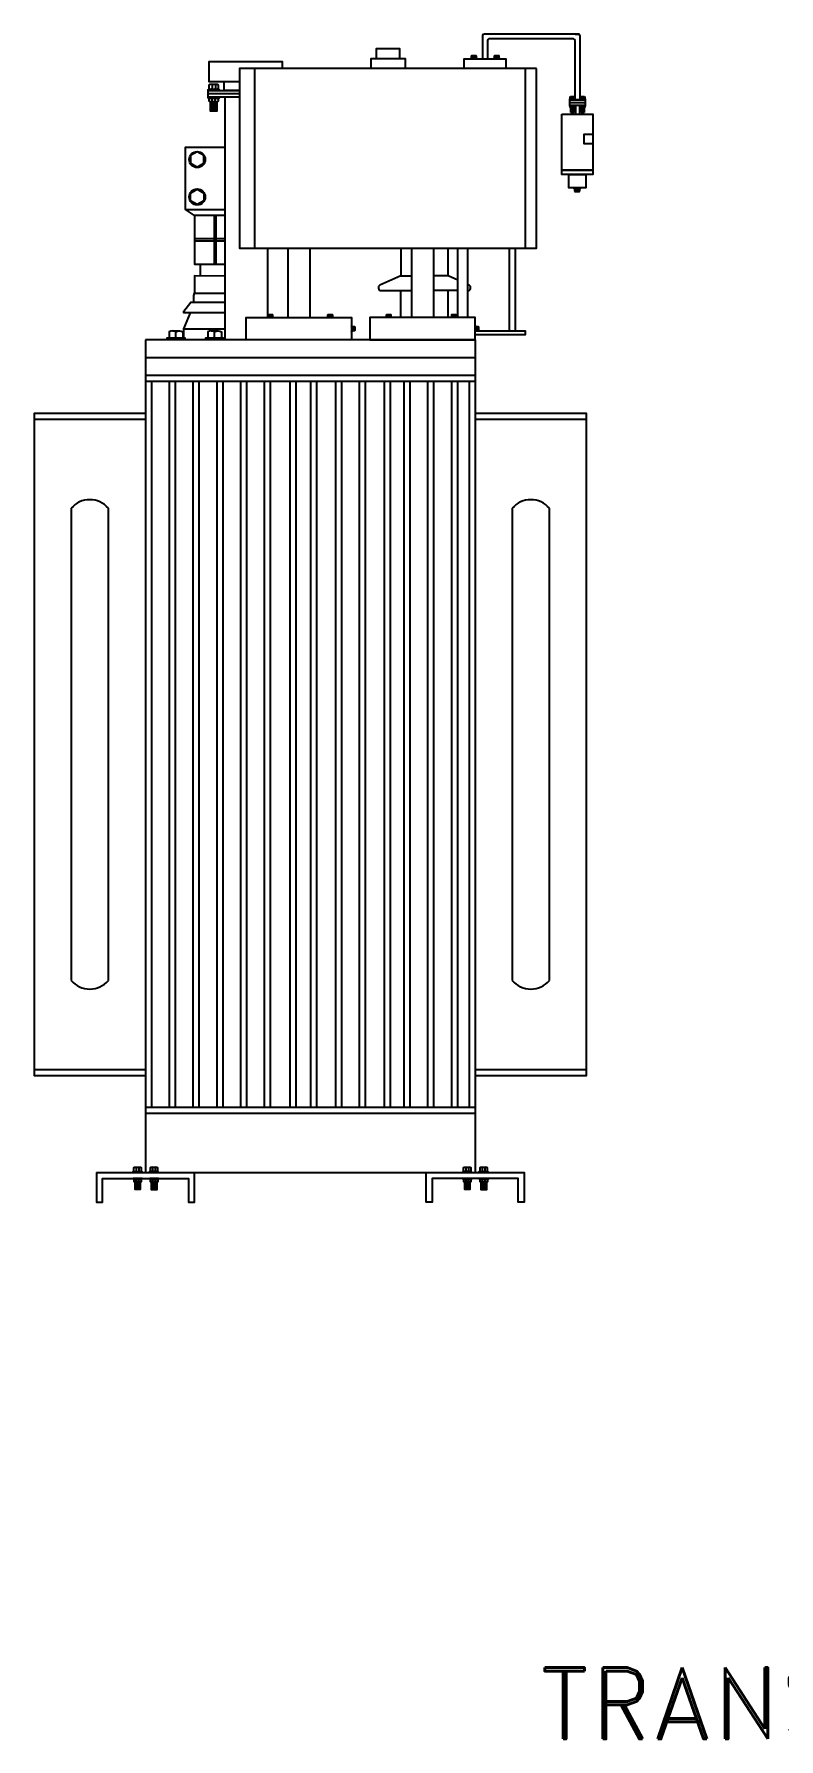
# Model space of a CAD drawing. Header units: millimetres. Extents: x 20927 to 53748, y 38421 to 54891.
# Drawn here: x 46231 to 47485, y 50584 to 53454 of the extents above; entities that cross this region are included whole.
import ezdxf
from ezdxf.enums import TextEntityAlignment as Align

# ---------------------------------------------------------------- set-up
doc = ezdxf.new("R2010")
doc.units = ezdxf.units.MM
doc.linetypes.add('DASHEDX2', pattern=[1.5, 1, -0.5])
doc.layers.add('Btrans.', color=2, linetype='Continuous')
doc.layers.add('HIGHT', color=8, linetype='Continuous')
doc.styles.add('tx1', font='romand.shx')

# ---------------------------------------------------------------- blocks, each defined once
blk = doc.blocks.new('A$C6F5A6055-flat-5')
at = {"layer": 'HIGHT'}
for p, q in [((0, 262.6), (0, 223.9)), ((161.5, 265.1), (2.5, 265.1)), ((155.8, 265.1), (161.5, 265.1)), ((164, 262.6), (164, 154.7)), ((8.1, 254.5), (8.1, 223.9)), ((153.3, 257), (10.6, 257)), ((155.8, 154.7), (155.8, 254.5)), ((147, 149.9), (172.7, 149.9)), ((147.1, 155.6), (155.5, 155.6)), ((155.5, 154.7), (147.1, 154.7)), ((147.1, 145.2), (155.5, 145.2)), ((155.5, 144.2), (147.1, 144.2)), ((147.2, 144.2), (155.1, 144.2)), ((155.5, 155.6), (147.5, 155.6)), ((147.6, 159.5), (148.1, 160)), ((147.6, 156.1), (147.6, 159.5)), ((148.1, 155.6), (147.6, 156.1)), ((147.6, 143.8), (148.1, 144.2)), ((147.6, 141.7), (147.6, 143.8)), ((148.1, 160), (149.9, 160)), ((148.1, 155.6), (154.6, 155.6)), ((154.6, 144.2), (148.1, 144.2)), ((149, 154.7), (153.7, 154.7)), ((153.7, 145.2), (149, 145.2)), ((149.5, 160), (149.9, 159.5)), ((149.9, 156.1), (149.5, 155.6)), ((149.9, 143.8), (149.5, 144.2)), ((149.9, 160), (152.7, 160)), ((150.4, 160), (149.9, 159.5)), ((149.9, 159.5), (149.9, 156.1)), ((149.9, 156.1), (150.4, 155.6)), ((149.9, 143.8), (150.4, 144.2)), ((149.9, 141.7), (149.9, 143.8)), ((152.2, 160), (152.7, 159.5)), ((152.7, 156.1), (152.2, 155.6)), ((152.7, 143.8), (152.2, 144.2)), ((152.7, 160), (154.6, 160)), ((153.2, 160), (152.7, 159.5)), ((152.7, 159.5), (152.7, 156.1)), ((152.7, 156.1), (153.2, 155.6)), ((152.7, 143.8), (153.2, 144.2)), ((152.7, 141.7), (152.7, 143.8)), ((154.6, 160), (155.1, 159.5)), ((155.1, 156.1), (154.6, 155.6)), ((154.6, 144.2), (155.1, 143.8)), ((155.1, 159.5), (155.1, 156.1)), ((155.1, 143.8), (155.1, 141.7)), ((164, 154.7), (155.8, 154.7)), ((156.3, 145.2), (156.3, 130.1)), ((163.5, 145.2), (163.5, 130.1)), ((164.3, 155.6), (172.7, 155.6)), ((172.7, 154.7), (164.3, 154.7)), ((164.3, 145.2), (172.7, 145.2)), ((172.7, 144.2), (164.3, 144.2)), ((164.4, 144.2), (172.3, 144.2)), ((172.7, 155.6), (164.7, 155.6)), ((164.8, 159.5), (165.3, 160)), ((164.8, 156.1), (164.8, 159.5)), ((165.3, 155.6), (164.8, 156.1)), ((164.8, 143.8), (165.3, 144.2)), ((164.8, 141.7), (164.8, 143.8)), ((165.3, 160), (167.1, 160)), ((165.3, 155.6), (171.8, 155.6)), ((171.8, 144.2), (165.3, 144.2)), ((166.2, 154.7), (170.9, 154.7)), ((170.9, 145.2), (166.2, 145.2)), ((166.7, 160), (167.1, 159.5)), ((167.1, 156.1), (166.7, 155.6)), ((167.1, 143.8), (166.7, 144.2)), ((167.6, 160), (167.1, 159.5)), ((167.1, 160), (169.9, 160)), ((167.1, 159.5), (167.1, 156.1)), ((167.1, 156.1), (167.6, 155.6)), ((167.1, 143.8), (167.6, 144.2)), ((167.1, 141.7), (167.1, 143.8)), ((169.4, 160), (169.9, 159.5)), ((169.9, 156.1), (169.4, 155.6)), ((169.9, 143.8), (169.4, 144.2)), ((170.4, 160), (169.9, 159.5)), ((169.9, 160), (171.8, 160)), ((169.9, 159.5), (169.9, 156.1)), ((169.9, 156.1), (170.4, 155.6)), ((169.9, 143.8), (170.4, 144.2)), ((169.9, 141.7), (169.9, 143.8)), ((171.8, 160), (172.3, 159.5)), ((172.3, 156.1), (171.8, 155.6)), ((171.8, 144.2), (172.3, 143.8)), ((172.3, 159.5), (172.3, 156.1)), ((172.3, 143.8), (172.3, 141.7)), ((148.1, 141.3), (147.6, 141.7)), ((149.9, 141.3), (148.1, 141.3)), ((148.6, 133.4), (148.6, 141.3)), ((154, 140.9), (148.6, 140.9)), ((154, 140.1), (148.6, 140.1)), ((154, 140.1), (148.6, 140.1)), ((154, 139.2), (148.6, 139.2)), ((154, 139.2), (148.6, 139.2)), ((154, 138.4), (148.6, 138.4)), ((154, 138.4), (148.6, 138.4)), ((154, 137.6), (148.6, 137.6)), ((154, 137.6), (148.6, 137.6)), ((154, 136.7), (148.6, 136.7)), ((154, 136.7), (148.6, 136.7)), ((154, 135.9), (148.6, 135.9)), ((154, 135.9), (148.6, 135.9)), ((154, 135.1), (148.6, 135.1)), ((154, 135.1), (148.6, 135.1)), ((154, 134.2), (148.6, 134.2)), ((154, 134.2), (148.6, 134.2)), ((154, 133.4), (148.6, 133.4)), ((149.5, 141.3), (149.9, 141.7)), ((150.4, 141.3), (149.9, 141.7)), ((152.7, 141.3), (149.9, 141.3)), ((152.2, 141.3), (152.7, 141.7)), ((153.2, 141.3), (152.7, 141.7)), ((154.6, 141.3), (152.7, 141.3)), ((154, 141.3), (154, 133.4)), ((155.1, 141.7), (154.6, 141.3)), ((165.3, 141.3), (164.8, 141.7)), ((167.1, 141.3), (165.3, 141.3)), ((165.8, 133.4), (165.8, 141.3)), ((171.2, 140.9), (165.8, 140.9)), ((171.2, 140.1), (165.8, 140.1)), ((171.2, 140.1), (165.8, 140.1)), ((171.2, 139.2), (165.8, 139.2)), ((171.2, 139.2), (165.8, 139.2)), ((171.2, 138.4), (165.8, 138.4)), ((171.2, 138.4), (165.8, 138.4)), ((171.2, 137.6), (165.8, 137.6)), ((171.2, 137.6), (165.8, 137.6)), ((171.2, 136.7), (165.8, 136.7)), ((171.2, 136.7), (165.8, 136.7)), ((171.2, 135.9), (165.8, 135.9)), ((171.2, 135.9), (165.8, 135.9)), ((171.2, 135.1), (165.8, 135.1)), ((171.2, 135.1), (165.8, 135.1)), ((171.2, 134.2), (165.8, 134.2)), ((171.2, 134.2), (165.8, 134.2)), ((171.2, 133.4), (165.8, 133.4)), ((166.7, 141.3), (167.1, 141.7)), ((167.6, 141.3), (167.1, 141.7)), ((169.9, 141.3), (167.1, 141.3)), ((169.4, 141.3), (169.9, 141.7)), ((170.4, 141.3), (169.9, 141.7)), ((171.8, 141.3), (169.9, 141.3)), ((171.2, 141.3), (171.2, 133.4)), ((172.3, 141.7), (171.8, 141.3)), ((164.6, 6.4), (154.5, 6.4)), ((154.5, 5.3), (164.6, 5.3)), ((164.6, 5.3), (155, 5.3)), ((155.7, 5.3), (155.1, 4.7)), ((155.1, 4.7), (155.1, 0.6)), ((155.1, 0.6), (155.7, 0)), ((155.7, 5.3), (163.5, 5.3)), ((156.8, 6.4), (162.4, 6.4)), ((157.9, 4.7), (157.4, 5.3)), ((157.4, 0), (157.9, 0.6)), ((157.9, 4.7), (158.5, 5.3)), ((157.9, 0.6), (157.9, 4.7)), ((158.5, 0), (157.9, 0.6)), ((161.2, 4.7), (160.7, 5.3)), ((160.7, 0), (161.2, 0.6)), ((161.2, 4.7), (161.8, 5.3)), ((161.2, 0.6), (161.2, 4.7)), ((161.8, 0), (161.2, 0.6)), ((164, 4.7), (163.5, 5.3)), ((163.5, 0), (164, 0.6)), ((164, 0.6), (164, 4.7)), ((155.7, 0), (157.9, 0)), ((157.9, 0), (161.2, 0)), ((161.2, 0), (163.5, 0))]:
    blk.add_line(p, q, dxfattribs=at)
for points in [[(147, 154.7), (172.7, 154.7), (172.7, 145.2), (147, 145.2)], [(133.6, 130.1), (185.6, 130.1), (185.6, 36), (133.6, 36)], [(133.6, 36), (185.6, 36), (185.6, 36), (133.6, 36)], [(133.6, 36), (185.6, 36), (185.6, 28.8), (133.6, 28.8)], [(145.2, 28.8), (173.9, 28.8), (173.9, 6.4), (145.2, 6.4)]]:
    blk.add_lwpolyline(points, close=True, dxfattribs=at)
blk.add_lwpolyline([(185.6, 80.5), (171.3, 80.5), (171.3, 96.7), (185.6, 96.7)], dxfattribs=at)
for centre, radius, start, end in [((2.5, 262.6), 2.5, 90, 180), ((161.5, 262.6), 2.5, 0, 90), ((10.6, 254.5), 2.5, 90, 180), ((153.3, 254.5), 2.5, 0, 90), ((147, 155.2), 0.473, 82.7348, 277.2652), ((147, 144.7), 0.473, 82.7348, 277.2652), ((155.6, 155.2), 0.473, 262.7348, 97.2652), ((155.6, 144.7), 0.473, 262.7348, 97.2652), ((164.2, 155.2), 0.473, 82.7348, 277.2652), ((164.2, 144.7), 0.473, 82.7348, 277.2652), ((172.8, 155.2), 0.473, 262.7348, 97.2652), ((172.8, 144.7), 0.473, 262.7348, 97.2652), ((154.4, 5.8), 0.567, 82.7348, 277.2652), ((164.7, 5.8), 0.567, 262.7348, 97.2652)]:
    blk.add_arc(centre, radius, start, end, dxfattribs=at)

msp = doc.modelspace()

# ---------------------------------------------------------------- linework, layer by layer
at = {"layer": 'Btrans.'}
for p, q in [((46418.6, 52939.2), (46418.6, 51537.5)), ((46973.7, 52939.2), (46418.7, 52939.2)), ((46973.6, 52939.2), (46973.6, 51537.5)), ((46973.6, 52909.2), (46418.6, 52909.2)), ((46973.6, 52879.2), (46418.6, 52879.2)), ((46973.6, 52869.2), (46418.6, 52869.2)), ((46418.6, 52805.4), (46231.1, 52805.4)), ((47161.1, 52805.4), (46973.6, 52805.4)), ((46231.1, 51711), (46418.6, 51711)), ((46973.6, 51711), (47161.1, 51711)), ((46418.6, 51647.5), (46973.6, 51647.5)), ((46418.6, 51637.5), (46973.6, 51637.5))]:
    msp.add_line(p, q, dxfattribs=at)
for points in [[(46418.6, 52815.4), (46231.1, 52815.4), (46231.1, 51701), (46418.6, 51701)], [(46973.6, 51701), (47161.1, 51701), (47161.1, 52815.4), (46973.6, 52815.4)], [(46336.1, 51537.5), (47056.1, 51537.5), (47056.1, 51487.5), (47046.1, 51487.5), (47046.1, 51527.5), (46901.1, 51527.5), (46901.1, 51487.5), (46891.1, 51487.5), (46891.1, 51537.5)], [(46336.1, 51537.5), (46336.1, 51487.5), (46346.1, 51487.5), (46346.1, 51527.5), (46491.1, 51527.5), (46491.1, 51487.5), (46501.1, 51487.5), (46501.1, 51537.5)]]:
    msp.add_lwpolyline(points, dxfattribs=at)
at = {"layer": 'HIGHT'}
for p, q in [((46970.1, 53417.4), (46970.1, 53414)), ((46972.9, 53417.4), (46972.9, 53414)), ((47008.5, 53417.4), (47008.5, 53414)), ((47011.3, 53417.4), (47011.3, 53414)), ((46531.7, 53369.8), (46530.8, 53368.8)), ((46530.8, 53362), (46531.7, 53361)), ((46537.3, 53369.8), (46536.3, 53368.8)), ((46536.3, 53362), (46537.3, 53361)), ((46538.8, 53339.2), (46528, 53339.2)), ((46538.8, 53337.5), (46528, 53337.5)), ((46538.8, 53335.8), (46528, 53335.8)), ((46538.8, 53334.1), (46528, 53334.1)), ((46538.8, 53332.5), (46528, 53332.5)), ((46538.8, 53330.8), (46528, 53330.8)), ((46538.8, 53329.1), (46528, 53329.1)), ((46538.8, 53327.4), (46528, 53327.4)), ((46538.8, 53325.8), (46528, 53325.8)), ((46530.7, 53344.9), (46531.6, 53345.8)), ((46531.6, 53339.9), (46530.7, 53340.8)), ((46536.2, 53344.9), (46537.1, 53345.8)), ((46537.1, 53339.9), (46536.2, 53340.8)), ((46534.2, 53148.8), (46534.2, 53066.8)), ((46537.2, 53148.8), (46537.2, 53066.8)), ((46501.2, 53109.9), (46534.2, 53109.9)), ((46501.2, 53105.8), (46534.2, 53105.8)), ((46537.2, 53109.9), (46552.6, 53109.9)), ((46537.2, 53105.8), (46552.6, 53105.8)), ((46928.3, 53047.1), (46903.8, 53047.1)), ((46848.3, 52976.7), (46848.3, 53022.1)), ((46944.6, 53022.1), (46903.8, 53022.1)), ((46928.3, 52976.7), (46928.3, 53022.1)), ((46483.2, 52957.8), (46494.2, 52984.8)), ((46627.6, 52981.5), (46627.6, 52978.1)), ((46630.4, 52981.5), (46630.4, 52978.1)), ((46728.2, 52981.5), (46728.2, 52978.1)), ((46731, 52981.5), (46731, 52978.1)), ((46826.8, 52981.5), (46826.8, 52978.1)), ((46829.5, 52981.5), (46829.5, 52978.1)), ((46936.4, 52981.5), (46936.4, 52978.1)), ((46939.2, 52981.5), (46939.2, 52978.1)), ((46464.1, 52954.3), (46475.7, 52954.3)), ((46529.1, 52954.3), (46540.7, 52954.3)), ((46766.9, 52959.3), (46766.4, 52959.8)), ((46766.9, 52956.6), (46766.4, 52956.1)), ((46770.8, 52959.8), (46770.3, 52959.3)), ((46770.8, 52956.1), (46770.3, 52956.6)), ((46975.1, 52959.3), (46974.6, 52959.8)), ((46975.1, 52956.6), (46974.6, 52956.1)), ((46979, 52959.8), (46978.5, 52959.3)), ((46979, 52956.1), (46978.5, 52956.6)), ((46428.6, 52869.2), (46428.6, 51647.2)), ((46458.6, 52869.2), (46458.6, 51647.2)), ((46468.6, 52869.2), (46468.6, 51647.2)), ((46498.6, 52869.2), (46498.6, 51647.2)), ((46508.6, 52869.2), (46508.6, 51647.2)), ((46538.6, 52869.2), (46538.6, 51647.2)), ((46548.6, 52869.2), (46548.6, 51647.2)), ((46578.6, 52869.2), (46578.6, 51647.2)), ((46588.6, 52869.2), (46588.6, 51647.2)), ((46618.6, 52869.2), (46618.6, 51647.2)), ((46628.6, 52869.2), (46628.6, 51647.2)), ((46661.6, 52869.2), (46661.6, 51647.2)), ((46671.6, 52869.2), (46671.6, 51647.2)), ((46696.6, 52870.3), (46696.6, 51648.2)), ((46706.6, 52870.3), (46706.6, 51648.2)), ((46738.6, 52869.2), (46738.6, 51647.2)), ((46748.6, 52869.2), (46748.6, 51647.2)), ((46778.6, 52869.2), (46778.6, 51647.2)), ((46788.6, 52869.2), (46788.6, 51647.2)), ((46820.6, 52869.2), (46820.6, 51647.2)), ((46830.6, 52869.2), (46830.6, 51647.2)), ((46853.6, 52869.2), (46853.6, 51647.2)), ((46863.6, 52869.2), (46863.6, 51647.2)), ((46893.6, 52869.2), (46893.6, 51647.2)), ((46903.6, 52869.2), (46903.6, 51647.2)), ((46933.6, 52869.2), (46933.6, 51647.2)), ((46943.6, 52869.2), (46943.6, 51647.2)), ((46963.6, 52869.2), (46963.6, 51647.2)), ((46293.6, 52655.7), (46293.6, 51860.7)), ((46356.1, 51860.7), (46356.1, 52655.7)), ((47036.1, 52655.7), (47036.1, 51860.7)), ((47098.6, 51860.7), (47098.6, 52655.7)), ((46429.8, 51546.7), (46430.6, 51545.9)), ((46434.3, 51546.7), (46435, 51545.9)), ((46984.8, 51546.7), (46985.6, 51545.9)), ((46989.3, 51546.7), (46990, 51545.9)), ((46409.7, 51520.7), (46401.1, 51520.7)), ((46409.7, 51519.4), (46401.1, 51519.4)), ((46409.7, 51518), (46401.1, 51518)), ((46409.7, 51516.7), (46401.1, 51516.7)), ((46409.7, 51515.4), (46401.1, 51515.4)), ((46403, 51540.1), (46402.2, 51539.3)), ((46403.2, 51522), (46403.2, 51525.3)), ((46407.4, 51540.1), (46408.2, 51539.3)), ((46407.6, 51525.3), (46408.4, 51526)), ((46408.4, 51521.3), (46407.6, 51522)), ((46437.6, 51520.6), (46428.9, 51520.6)), ((46437.6, 51519.3), (46428.9, 51519.3)), ((46437.6, 51517.9), (46428.9, 51517.9)), ((46437.6, 51516.6), (46428.9, 51516.6)), ((46437.6, 51515.2), (46428.9, 51515.2)), ((46431.1, 51525.2), (46431.8, 51525.9)), ((46431.8, 51521.2), (46431.1, 51521.9)), ((46435.5, 51521.9), (46435.5, 51525.2)), ((46964.7, 51520.7), (46956.1, 51520.7)), ((46964.7, 51519.4), (46956.1, 51519.4)), ((46964.7, 51518), (46956.1, 51518)), ((46964.7, 51516.7), (46956.1, 51516.7)), ((46964.7, 51515.4), (46956.1, 51515.4)), ((46958, 51540.1), (46957.2, 51539.3)), ((46958.2, 51525.3), (46958.9, 51526)), ((46958.9, 51521.3), (46958.2, 51522)), ((46962.4, 51540.1), (46963.2, 51539.3)), ((46962.6, 51522), (46962.6, 51525.3)), ((46992.6, 51520.6), (46983.9, 51520.6)), ((46992.6, 51519.3), (46983.9, 51519.3)), ((46992.6, 51517.9), (46983.9, 51517.9)), ((46992.6, 51516.6), (46983.9, 51516.6)), ((46992.6, 51515.2), (46983.9, 51515.2)), ((46986.1, 51525.2), (46986.8, 51525.9)), ((46986.8, 51521.2), (46986.1, 51521.9)), ((46990.5, 51521.9), (46990.5, 51525.2)), ((46409.7, 51514), (46401.1, 51514)), ((46409.7, 51512.7), (46401.1, 51512.7)), ((46409.7, 51511.3), (46401.1, 51511.3)), ((46409.7, 51510), (46401.1, 51510)), ((46437.6, 51513.9), (46428.9, 51513.9)), ((46437.6, 51512.6), (46428.9, 51512.6)), ((46437.6, 51511.2), (46428.9, 51511.2)), ((46437.6, 51509.9), (46428.9, 51509.9)), ((46964.7, 51514), (46956.1, 51514)), ((46964.7, 51512.7), (46956.1, 51512.7)), ((46964.7, 51511.3), (46956.1, 51511.3)), ((46964.7, 51510), (46956.1, 51510)), ((46992.6, 51513.9), (46983.9, 51513.9)), ((46992.6, 51512.6), (46983.9, 51512.6)), ((46992.6, 51511.2), (46983.9, 51511.2)), ((46992.6, 51509.9), (46983.9, 51509.9))]:
    msp.add_line(p, q, dxfattribs=at)
at = {"layer": 'HIGHT', "linetype": 'DASHEDX2'}
for p, q in [((46601.9, 53395.8), (46601.9, 53093.5)), ((47058.2, 53093.5), (47058.2, 53395.8))]:
    msp.add_line(p, q, dxfattribs=at)
at = {"layer": 'HIGHT'}
for points in [[(46856.1, 53395.8), (46856.1, 53412.5), (46797.8, 53412.5), (46797.8, 53395.8)], [(46846.7, 53412.5), (46846.7, 53429.3), (46807.2, 53429.3), (46807.2, 53412.5)], [(46955, 53395.8), (46955, 53412.5), (47025.3, 53412.5), (47025.3, 53395.8)], [(46968.2, 53413.5), (46967.7, 53414), (46967.7, 53417.4), (46968.2, 53417.9), (46974.7, 53417.9), (46975.2, 53417.4), (46975.2, 53414), (46974.7, 53413.5)], [(46970.6, 53417.9), (46970.1, 53417.4), (46969.6, 53417.9)], [(46970.6, 53413.5), (46970.1, 53414), (46969.6, 53413.5)], [(46972.4, 53417.9), (46972.9, 53417.4), (46973.3, 53417.9)], [(46973.3, 53413.5), (46972.9, 53414), (46972.4, 53413.5)], [(47006.7, 53413.5), (47006.2, 53414), (47006.2, 53417.4), (47006.7, 53417.9), (47013.2, 53417.9), (47013.7, 53417.4), (47013.7, 53414), (47013.2, 53413.5)], [(47009, 53417.9), (47008.5, 53417.4), (47008.1, 53417.9)], [(47009, 53413.5), (47008.5, 53414), (47008.1, 53413.5)], [(47010.8, 53417.9), (47011.3, 53417.4), (47011.8, 53417.9)], [(47011.8, 53413.5), (47011.3, 53414), (47010.8, 53413.5)], [(46576.9, 53373.8), (46525.7, 53373.8), (46525.7, 53407.8), (46648.8, 53407.8), (46648.8, 53395.8)], [(46576.9, 53347.9), (46524.3, 53347.9), (46524.3, 53359.2), (46576.9, 53359.2)], [(46576.9, 53353.5), (46524.3, 53353.5)], [(46527, 53361), (46526.1, 53362), (46526.1, 53368.8), (46527, 53369.8), (46540.1, 53369.8), (46541, 53368.8), (46541, 53362), (46540.1, 53361)], [(46529.8, 53369.8), (46530.8, 53368.8), (46530.8, 53362), (46529.8, 53361)], [(46535.4, 53369.8), (46536.3, 53368.8), (46536.3, 53362), (46535.4, 53361)], [(46576.9, 53359.1), (46550.9, 53359.1), (46550.9, 53373.8)], [(46540, 53345.8), (46540.9, 53344.9), (46540.9, 53340.8), (46540, 53339.9), (46526.9, 53339.9), (46526, 53340.8), (46526, 53344.9), (46526.9, 53345.8)], [(46538.8, 53339.9), (46538.8, 53324.1), (46528, 53324.1), (46528, 53339.9)], [(46529.7, 53339.9), (46530.7, 53340.8), (46530.7, 53344.9), (46529.7, 53345.8)], [(46535.3, 53339.9), (46536.2, 53340.8), (46536.2, 53344.9), (46535.3, 53345.8)], [(46588.2, 52939.2), (46588.2, 52976.7), (46765.5, 52976.7), (46765.5, 52939.2), (46552.6, 52939.2), (46552.6, 53347.9)], [(46485.7, 53158.8), (46485.7, 53263.8), (46552.6, 53263.8)], [(46552.6, 53148.8), (46501.2, 53148.8), (46485.7, 53158.8), (46552.6, 53158.8)], [(46501.2, 53148.8), (46501.2, 53066.8), (46552.6, 53066.8)], [(46623.8, 53093.5), (46623.8, 52976.7)], [(46658.1, 53093.5), (46658.1, 52976.7)], [(46695.6, 52976.7), (46695.6, 53093.5)], [(46848.3, 53093.5), (46848.3, 53047.1), (46866.3, 53047.1)], [(46866.3, 53093.5), (46866.3, 52976.7)], [(46903.8, 52976.7), (46903.8, 53093.5)], [(46944.6, 53039.8), (46928.3, 53047.1), (46928.3, 53093.5)], [(46944.6, 52976.7), (46944.6, 53093.5)], [(46960.8, 53093.5), (46960.8, 52976.7)], [(47031.5, 52954.4), (47031.5, 53093.5)], [(47041, 53093.5), (47041, 52954.4)], [(46512, 53066.8), (46510.7, 53065.5), (46510.7, 53046.8)], [(46552.6, 53046.7), (46501.2, 53046.8), (46501.2, 53017.8), (46552.6, 53017.8)], [(46500.2, 53002.8), (46500.2, 53013.8), (46501.2, 53017.8)], [(46552.6, 52984.8), (46483.2, 52984.8), (46483.2, 52987.8), (46495.2, 53002.8), (46552.6, 53002.8)], [(46625.7, 52977.6), (46625.2, 52978.1), (46625.2, 52981.5), (46625.7, 52982), (46632.2, 52982), (46632.7, 52981.5), (46632.7, 52978.1), (46632.2, 52977.6)], [(46628.1, 52982), (46627.6, 52981.5), (46627.1, 52982)], [(46629.9, 52982), (46630.4, 52981.5), (46630.8, 52982)], [(46726.3, 52977.6), (46725.8, 52978.1), (46725.8, 52981.5), (46726.3, 52982), (46732.8, 52982), (46733.3, 52981.5), (46733.3, 52978.1), (46732.8, 52977.6)], [(46728.7, 52982), (46728.2, 52981.5), (46727.7, 52982)], [(46730.5, 52982), (46731, 52981.5), (46731.4, 52982)], [(46824.9, 52977.6), (46824.4, 52978.1), (46824.4, 52981.5), (46824.9, 52982), (46831.4, 52982), (46831.9, 52981.5), (46831.9, 52978.1), (46831.4, 52977.6)], [(46826.3, 52982), (46826.8, 52981.5), (46827.2, 52982)], [(46829.1, 52982), (46829.5, 52981.5), (46830, 52982)], [(46934.5, 52977.6), (46934.1, 52978.1), (46934.1, 52981.5), (46934.5, 52982), (46941, 52982), (46941.5, 52981.5), (46941.5, 52978.1), (46941, 52977.6)], [(46936.9, 52982), (46936.4, 52981.5), (46935.9, 52982)], [(46938.7, 52982), (46939.2, 52981.5), (46939.6, 52982)], [(46483.2, 52942.6), (46483.2, 52957.8), (46552.6, 52957.8)], [(46627.1, 52977.6), (46627.6, 52978.1), (46628.1, 52977.6)], [(46630.8, 52977.6), (46630.4, 52978.1), (46629.9, 52977.6)], [(46727.7, 52977.6), (46728.2, 52978.1), (46728.7, 52977.6)], [(46731.4, 52977.6), (46731, 52978.1), (46730.5, 52977.6)], [(46766.4, 52961.2), (46766.9, 52961.7), (46770.3, 52961.7), (46770.8, 52961.2), (46770.8, 52954.7), (46770.3, 52954.2), (46766.9, 52954.2), (46766.4, 52954.7)], [(46770.8, 52958.9), (46770.3, 52959.3), (46766.9, 52959.3), (46766.4, 52958.9)], [(46770.8, 52957), (46770.3, 52956.6), (46766.9, 52956.6), (46766.4, 52957)], [(46827.2, 52977.6), (46826.8, 52978.1), (46826.3, 52977.6)], [(46830, 52977.6), (46829.5, 52978.1), (46829.1, 52977.6)], [(46935.9, 52977.6), (46936.4, 52978.1), (46936.9, 52977.6)], [(46939.6, 52977.6), (46939.2, 52978.1), (46938.7, 52977.6)], [(46973.7, 52954.4), (47057.7, 52954.4), (47057.7, 52947.6), (46973.7, 52947.6)], [(46974.6, 52961.2), (46975.1, 52961.7), (46978.5, 52961.7), (46979, 52961.2), (46979, 52954.7), (46978.5, 52954.2), (46975.1, 52954.2), (46974.6, 52954.7)], [(46979, 52958.9), (46978.5, 52959.3), (46975.1, 52959.3), (46974.6, 52958.9)], [(46979, 52957), (46978.5, 52956.6), (46975.1, 52956.6), (46974.6, 52957)], [(46455.2, 52939.2), (46455.2, 52942.6), (46484.6, 52942.6), (46484.6, 52939.2)], [(46520.2, 52939.2), (46520.2, 52942.6), (46549.6, 52942.6), (46549.6, 52939.2)], [(46400, 51539.3), (46399.2, 51540.1), (46399.2, 51545.9), (46400, 51546.7), (46410.4, 51546.7), (46411.2, 51545.9), (46411.2, 51540.1), (46410.4, 51539.3)], [(46402.2, 51546.7), (46403, 51545.9), (46403.7, 51546.7)], [(46403, 51545.9), (46403, 51540.1), (46403.7, 51539.3)], [(46406.7, 51546.7), (46407.4, 51545.9), (46408.2, 51546.7)], [(46407.4, 51545.9), (46407.4, 51540.1), (46406.7, 51539.3)], [(46427.6, 51539.3), (46426.8, 51540.1), (46426.8, 51545.9), (46427.6, 51546.7), (46438, 51546.7), (46438.8, 51545.9), (46438.8, 51540.1), (46438, 51539.3)], [(46431.3, 51546.7), (46430.6, 51545.9), (46430.6, 51540.1)], [(46435.8, 51546.7), (46435, 51545.9), (46435, 51540.1)], [(46955, 51539.3), (46954.2, 51540.1), (46954.2, 51545.9), (46955, 51546.7), (46965.4, 51546.7), (46966.2, 51545.9), (46966.2, 51540.1), (46965.4, 51539.3)], [(46957.2, 51546.7), (46958, 51545.9), (46958.7, 51546.7)], [(46958, 51545.9), (46958, 51540.1), (46958.7, 51539.3)], [(46961.7, 51546.7), (46962.4, 51545.9), (46963.2, 51546.7)], [(46962.4, 51545.9), (46962.4, 51540.1), (46961.7, 51539.3)], [(46982.6, 51539.3), (46981.8, 51540.1), (46981.8, 51545.9), (46982.6, 51546.7), (46993, 51546.7), (46993.8, 51545.9), (46993.8, 51540.1), (46993, 51539.3)], [(46986.3, 51546.7), (46985.6, 51545.9), (46985.6, 51540.1)], [(46990.8, 51546.7), (46990, 51545.9), (46990, 51540.1)], [(46410.6, 51526), (46411.4, 51525.3), (46411.4, 51522), (46410.6, 51521.3), (46400.2, 51521.3), (46399.4, 51522), (46399.4, 51525.3), (46400.2, 51526)], [(46409.7, 51521.3), (46409.7, 51508.7), (46401.1, 51508.7), (46401.1, 51521.3)], [(46402.4, 51526), (46403.2, 51525.3), (46403.9, 51526)], [(46403.9, 51521.3), (46403.2, 51522), (46402.4, 51521.3)], [(46406.9, 51521.3), (46407.6, 51522), (46407.6, 51525.3), (46406.9, 51526)], [(46438.5, 51525.9), (46439.2, 51525.2), (46439.2, 51521.9), (46438.5, 51521.2), (46428.1, 51521.2), (46427.3, 51521.9), (46427.3, 51525.2), (46428.1, 51525.9)], [(46437.6, 51521.2), (46437.6, 51508.5), (46428.9, 51508.5), (46428.9, 51521.2)], [(46431.3, 51539.3), (46430.6, 51540.1), (46429.8, 51539.3)], [(46430.3, 51521.2), (46431.1, 51521.9), (46431.1, 51525.2), (46430.3, 51525.9)], [(46434.3, 51539.3), (46435, 51540.1), (46435.8, 51539.3)], [(46434.7, 51525.9), (46435.5, 51525.2), (46436.2, 51525.9)], [(46436.2, 51521.2), (46435.5, 51521.9), (46434.7, 51521.2)], [(46965.6, 51526), (46966.4, 51525.3), (46966.4, 51522), (46965.6, 51521.3), (46955.2, 51521.3), (46954.4, 51522), (46954.4, 51525.3), (46955.2, 51526)], [(46964.7, 51521.3), (46964.7, 51508.7), (46956.1, 51508.7), (46956.1, 51521.3)], [(46957.4, 51521.3), (46958.2, 51522), (46958.2, 51525.3), (46957.4, 51526)], [(46961.9, 51526), (46962.6, 51525.3), (46963.4, 51526)], [(46963.4, 51521.3), (46962.6, 51522), (46961.9, 51521.3)], [(46993.5, 51525.9), (46994.2, 51525.2), (46994.2, 51521.9), (46993.5, 51521.2), (46983.1, 51521.2), (46982.3, 51521.9), (46982.3, 51525.2), (46983.1, 51525.9)], [(46992.6, 51521.2), (46992.6, 51508.5), (46983.9, 51508.5), (46983.9, 51521.2)], [(46986.3, 51539.3), (46985.6, 51540.1), (46984.8, 51539.3)], [(46985.3, 51521.2), (46986.1, 51521.9), (46986.1, 51525.2), (46985.3, 51525.9)], [(46989.3, 51539.3), (46990, 51540.1), (46990.8, 51539.3)], [(46989.7, 51525.9), (46990.5, 51525.2), (46991.2, 51525.9)], [(46991.2, 51521.2), (46990.5, 51521.9), (46989.7, 51521.2)]]:
    msp.add_lwpolyline(points, dxfattribs=at)
for points in [[(46967.3, 53412.5, -1.135579), (46967.3, 53413.5), (46975.7, 53413.5, -1.135579), (46975.7, 53412.5)], [(47014.2, 53412.5, 1.135579), (47014.2, 53413.5), (47005.7, 53413.5, 1.135579), (47005.7, 53412.5)], [(46525.1, 53359.2, -1.135579), (46525.1, 53361), (46542, 53361, -1.135579), (46542, 53359.2)], [(46848.3, 53047.1), (46813.2, 53031.4, 0.753517), (46815.8, 53022.1), (46866.3, 53022.1)], [(46960.8, 53022.1), (46960.8, 53022.1, 0.753517), (46963.5, 53031.4), (46960.8, 53032.6)], [(46469.9, 52942.6), (46469.9, 52952.7, 0.27283), (46458.4, 52952.7), (46458.4, 52942.6)], [(46469.9, 52952.7, -0.27283), (46481.5, 52952.7), (46481.5, 52942.6)], [(46534.9, 52942.6), (46534.9, 52952.7, 0.27283), (46523.4, 52952.7), (46523.4, 52942.6)], [(46534.9, 52952.7, -0.27283), (46546.5, 52952.7), (46546.5, 52942.6)], [(46633.2, 52976.7, 1.135579), (46633.2, 52977.6), (46624.8, 52977.6, 1.135579), (46624.8, 52976.7)], [(46733.8, 52976.7, 1.135579), (46733.8, 52977.6), (46725.4, 52977.6, 1.135579), (46725.4, 52976.7)], [(46765.5, 52962.2, -1.135579), (46766.4, 52962.2), (46766.4, 52953.7, -1.135579), (46765.5, 52953.7)], [(46823.9, 52976.7, -1.135579), (46823.9, 52977.6), (46832.4, 52977.6, -1.135579), (46832.4, 52976.7)], [(46933.6, 52976.7, -1.135579), (46933.6, 52977.6), (46942, 52977.6, -1.135579), (46942, 52976.7)], [(46973.7, 52962.2, -1.135579), (46974.6, 52962.2), (46974.6, 52953.7, -1.135579), (46973.7, 52953.7)]]:
    msp.add_lwpolyline(points, format="xyb", dxfattribs=at)
for points in [[(47076.9, 53395.8), (46576.9, 53395.8), (46576.9, 53093.5), (47076.9, 53093.5)], [(46516.9, 53249.3), (46505.7, 53255.8), (46494.5, 53249.3), (46494.5, 53236.4), (46505.7, 53229.9), (46516.9, 53236.4)], [(46516.9, 53173.4), (46505.7, 53166.9), (46494.5, 53173.4), (46494.5, 53186.3), (46505.7, 53192.8), (46516.9, 53186.3)], [(46973.7, 52939.2), (46973.7, 52976.7), (46796.4, 52976.7), (46796.4, 52939.2)]]:
    msp.add_lwpolyline(points, close=True, dxfattribs=at)
for points in [[(46541.9, 53345.8), (46525, 53345.8, -1.135579), (46525, 53347.7), (46541.9, 53347.7, -1.135579)], [(46411.9, 51539.3, -0.940941), (46411.9, 51537.5), (46398.4, 51537.5, -0.940941), (46398.4, 51539.3)], [(46412.2, 51527.5), (46398.7, 51527.5, 1.149236), (46398.7, 51526), (46412.2, 51526, 1.149236)], [(46439.6, 51539.3), (46426.1, 51539.3, 0.940941), (46426.1, 51537.5), (46439.6, 51537.5, 0.940941)], [(46440, 51527.4), (46426.5, 51527.4, 1.149236), (46426.5, 51525.9), (46440, 51525.9, 1.149236)], [(46953.4, 51539.3, 0.940941), (46953.4, 51537.5), (46966.9, 51537.5, 0.940941), (46966.9, 51539.3)], [(46953.7, 51527.5, 1.149236), (46953.7, 51526), (46967.2, 51526, 1.149236), (46967.2, 51527.5)], [(46994.6, 51537.5), (46981.1, 51537.5, -0.940941), (46981.1, 51539.3), (46994.6, 51539.3, -0.940941)], [(46995, 51525.9), (46981.5, 51525.9, -1.149236), (46981.5, 51527.4), (46995, 51527.4, -1.149236)]]:
    msp.add_lwpolyline(points, format="xyb", close=True, dxfattribs=at)
for centre in [(46505.7, 53242.8), (46505.7, 53179.8)]:
    msp.add_circle(centre, 13.5, dxfattribs=at)
for centre, start, end in [((46324.8, 52628.9), 40.5905, 139.4095), ((47067.3, 52628.9), 40.5905, 139.4095), ((46324.8, 51887.5), 220.5905, 319.4095), ((47067.3, 51887.5), 220.5905, 319.4095)]:
    msp.add_arc(centre, 41.2, start, end, dxfattribs=at)

# ---------------------------------------------------------------- block references
msp.add_blockref('A$C6F5A6055-flat-5', (46986, 53188.8))

# ---------------------------------------------------------------- texts
at = {"layer": 'Btrans.', "style": 'tx1'}
msp.add_text('TRANSFORMER 630kVa', height=120, dxfattribs=at).set_placement((47998.5, 50644), align=Align.MIDDLE_CENTER)

doc.saveas('drawing.dxf')
